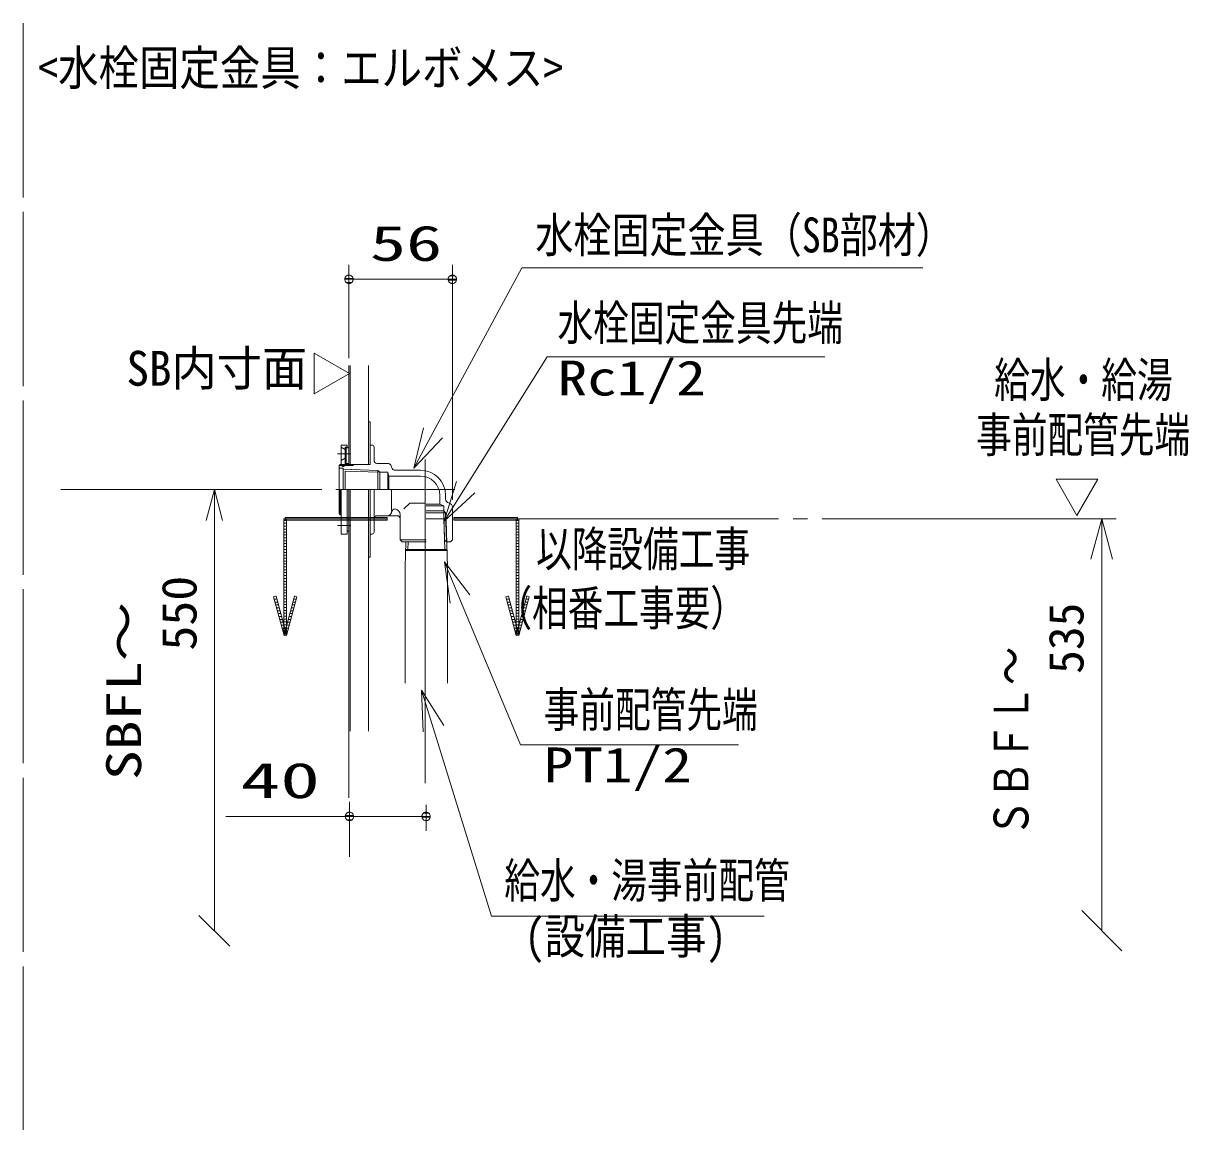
# Model space of a CAD drawing. Units: millimetres on the paper. Extents: x -305 to 305, y -152 to 152.
# Drawn here: x -158.1 to -77.8, y -37.8 to 38.4 of the extents above; entities that cross this region are included whole.
import ezdxf
from ezdxf.enums import TextEntityAlignment as Align

# ---------------------------------------------------------------- set-up
doc = ezdxf.new("R2010")
doc.units = ezdxf.units.MM
doc.linetypes.add('LONG_CHAIN', pattern=[21, 18, -1, 1, -1])
doc.linetypes.add('LONG_DASHED2', pattern=[13, 12, -1])
doc.layers.add('0-1_RV', color=7, linetype='Continuous', lineweight=9)
doc.layers.add('0-2_0', color=7, linetype='Continuous', lineweight=9)
doc.styles.add('ＭＳ ゴシック', font='')
doc.styles.get('ＭＳ ゴシック').set_extended_font_data('MS Gothic')

# ---------------------------------------------------------------- blocks, each defined once
blk = doc.blocks.new('_DOTSMALL')
at = {"layer": '0-2_0'}
for p, q in [((0.0746, 0.1), (-0.0746, 0.1)), ((0.1223, -0.0248), (-0.1223, -0.0248))]:
    blk.add_line(p, q, dxfattribs=at)
for points in [[(0.125, 0), (0.124, 0.0157), (0.1211, 0.0311), (0.1162, 0.046), (0.1095, 0.0602), (0.1011, 0.0735), (0.0911, 0.0856), (0.0797, 0.0963), (0.067, 0.1055), (0.0532, 0.1131), (0.0386, 0.1189), (0.0234, 0.1228), (0.0078, 0.1248), (-0.0078, 0.1248), (-0.0234, 0.1228), (-0.0386, 0.1189), (-0.0532, 0.1131), (-0.067, 0.1055), (-0.0797, 0.0963), (-0.0911, 0.0856), (-0.1011, 0.0735), (-0.1095, 0.0602), (-0.1162, 0.046), (-0.1211, 0.0311), (-0.124, 0.0157), (-0.125, 0), (0, 0)], [(-0.125, 0), (-0.124, -0.0157), (-0.1211, -0.0311), (-0.1162, -0.046), (-0.1095, -0.0602), (-0.1011, -0.0735), (-0.0911, -0.0856), (-0.0797, -0.0963), (-0.067, -0.1055), (-0.0532, -0.1131), (-0.0386, -0.1189), (-0.0234, -0.1228), (-0.0078, -0.1248), (0.0078, -0.1248), (0.0234, -0.1228), (0.0386, -0.1189), (0.0532, -0.1131), (0.067, -0.1055), (0.0797, -0.0963), (0.0911, -0.0856), (0.1011, -0.0735), (0.1095, -0.0602), (0.1162, -0.046), (0.1211, -0.0311), (0.124, -0.0157), (0.125, 0), (0, 0)]]:
    blk.add_lwpolyline(points, close=True, dxfattribs=at)
blk = doc.blocks.new('_OBLIQUE')
at = {"layer": '0-2_0'}
blk.add_line((-0.5, -0.5), (0.5, 0.5), dxfattribs=at)
blk = doc.blocks.new('_OPEN30')
at = {"layer": '0-2_0'}
blk.add_line((0, 0), (-1, 0), dxfattribs=at)
blk.add_lwpolyline([(-1, 0.2679), (0, 0), (-1, -0.2679)], dxfattribs=at)
blk = doc.blocks.new('TRI')
at = {"layer": '0-2_0'}
blk.add_lwpolyline([(0.5, 0.866), (0, 0), (1, 0)], close=True, dxfattribs=at)

msp = doc.modelspace()

# ---------------------------------------------------------------- linework, layer by layer
at = {"layer": '0-1_RV', "linetype": 'LONG_DASHED2'}
msp.add_line((-158.119, 38.405), (-158.119, -37.845), dxfattribs=at)
at = {"layer": '0-1_RV'}
for p, q in [((-135.663, 15.331), (-135.663, 21.767)), ((-128.53, 5.572), (-128.53, 21.767)), ((-135.663, 20.767), (-128.53, 20.767)), ((-135.663, 14.831), (-135.663, 8.005)), ((-135.57, 14.831), (-135.57, 8.005)), ((-134.303, 14.831), (-134.303, 8.005)), ((-134.303, 10.939), (-134.196, 10.939)), ((-134.196, 10.939), (-134.196, 8.005)), ((-136.196, 9.339), (-136.196, 8.005)), ((-136.196, 9.339), (-135.796, 9.339)), ((-135.93, 9.039), (-136.196, 9.205)), ((-135.93, 9.205), (-135.93, 8.005)), ((-135.93, 9.205), (-135.796, 9.205)), ((-135.93, 9.139), (-135.663, 9.139)), ((-135.863, 9.139), (-135.863, 8.072)), ((-135.796, 9.339), (-135.796, 9.205)), ((-134.196, 9.339), (-134.063, 9.339)), ((-133.93, 9.205), (-133.93, 8.272)), ((-135.93, 8.439), (-136.196, 8.272)), ((-135.93, 8.072), (-135.663, 8.072)), ((-133.73, 8.072), (-132.996, 8.072)), ((-136.343, 7.739), (-136.063, 7.739)), ((-136.33, 7.933), (-136.257, 8.005)), ((-136.33, 7.933), (-135.396, 7.933)), ((-136.33, 7.933), (-136.33, 4.611)), ((-136.257, 8.005), (-134.196, 8.005)), ((-136.196, 8.005), (-136.13, 7.872)), ((-136.13, 7.872), (-135.996, 7.872)), ((-136.063, 7.739), (-136.063, 6.272)), ((-136.063, 7.669), (-133.663, 7.594)), ((-135.996, 7.872), (-135.93, 8.005)), ((-135.93, 7.536), (-133.53, 7.461)), ((-135.93, 7.536), (-135.93, 6.272)), ((-135.396, 7.933), (-135.324, 8.005)), ((-133.663, 7.594), (-133.53, 7.461)), ((-133.663, 7.594), (-133.663, 6.268)), ((-133.53, 7.461), (-132.978, 7.461)), ((-133.53, 7.461), (-133.53, 6.268)), ((-132.978, 7.461), (-132.901, 7.205)), ((-132.978, 7.461), (-132.978, 6.272)), ((-132.738, 7.871), (-132.721, 7.806)), ((-132.463, 7.605), (-130.73, 7.605)), ((-132.901, 7.205), (-132.901, 6.272)), ((-132.901, 7.205), (-130.73, 7.205)), ((-136.257, 6.272), (-136.257, 4.539)), ((-136.196, 6.272), (-136.196, 3.205)), ((-135.796, 6.272), (-135.796, 3.205)), ((-135.663, 6.272), (-135.663, -10.39)), ((-135.57, 6.272), (-135.57, -10.39)), ((-134.303, 6.272), (-134.303, -10.39)), ((-134.196, 6.272), (-134.196, 1.605)), ((-133.93, 6.272), (-133.93, 3.339)), ((-132.73, 6.272), (-132.73, 4.839)), ((-129.396, 5.872), (-129.396, 5.272)), ((-128.996, 5.872), (-128.996, 5.605)), ((-131.87, 4.939), (-131.47, 5.339)), ((-131.47, 5.339), (-130.403, 5.339)), ((-130.33, 5.272), (-129.396, 5.272)), ((-130.33, 5.139), (-129.128, 5.139)), ((-129.128, 5.139), (-129.396, 5.272)), ((-129.128, 5.139), (-129.128, 4.805)), ((-128.795, 5.347), (-128.731, 5.33)), ((-128.53, 5.072), (-128.53, 2.805)), ((-144.945, -24.135), (-144.945, 4.151)), ((-139.964, 4.145), (-140.144, 4.145)), ((-133.037, 4.255), (-140.054, 4.255)), ((-133.037, 4.255), (-140.054, 4.255)), ((-136.33, 4.611), (-136.257, 4.539)), ((-136.223, 4.611), (-136.33, 4.611)), ((-136.257, 4.539), (-136.223, 4.539)), ((-133.73, 4.472), (-132.33, 4.472)), ((-132.738, 4.673), (-132.721, 4.738)), ((-132.13, 4.539), (-132.13, 2.805)), ((-130.33, 4.805), (-129.128, 4.805)), ((-130.33, 4.672), (-128.995, 4.672)), ((-130.33, 4.245), (-129.121, 4.245)), ((-129.066, 2.805), (-129.128, 4.805)), ((-129.128, 4.805), (-128.995, 4.672)), ((-128.964, 4.154), (-129.121, 4.245)), ((-129.056, 2.152), (-129.121, 4.245)), ((-128.933, 2.672), (-128.995, 4.672)), ((-128.863, 0.92), (-128.964, 4.154)), ((-124.034, 4.255), (-128.419, 4.255)), ((-124.034, 4.255), (-128.419, 4.255)), ((-123.944, 4.145), (-124.124, 4.145)), ((-99.099, 4.245), (-82.747, 4.245)), ((-139.964, 3.945), (-140.144, 3.945)), ((-139.964, 3.745), (-140.144, 3.745)), ((-139.964, 3.545), (-140.144, 3.545)), ((-139.964, 3.345), (-140.144, 3.345)), ((-135.796, 3.405), (-135.663, 3.405)), ((-123.944, 3.945), (-124.124, 3.945)), ((-123.944, 3.745), (-124.124, 3.745)), ((-123.944, 3.545), (-124.124, 3.545)), ((-123.944, 3.345), (-124.124, 3.345)), ((-139.964, 3.145), (-140.144, 3.145)), ((-139.964, 2.945), (-140.144, 2.945)), ((-139.964, 2.745), (-140.144, 2.745)), ((-139.964, 2.545), (-140.144, 2.545)), ((-136.196, 3.205), (-135.796, 3.205)), ((-134.196, 3.205), (-134.063, 3.205)), ((-132.13, 2.805), (-130.33, 2.805)), ((-132.13, 2.805), (-131.996, 2.672)), ((-131.996, 2.672), (-130.33, 2.672)), ((-131.796, 0.92), (-131.742, 2.672)), ((-131.603, 2.152), (-131.587, 2.672)), ((-128.933, 2.672), (-129.066, 2.805)), ((-128.933, 2.672), (-128.663, 2.672)), ((-128.53, 2.805), (-128.663, 2.672)), ((-123.944, 3.145), (-124.124, 3.145)), ((-123.944, 2.945), (-124.124, 2.945)), ((-123.944, 2.745), (-124.124, 2.745)), ((-123.944, 2.545), (-124.124, 2.545)), ((-139.964, 2.345), (-140.144, 2.345)), ((-139.964, 2.145), (-140.144, 2.145)), ((-139.964, 1.945), (-140.144, 1.945)), ((-139.964, 1.745), (-140.144, 1.745)), ((-131.761, 2.061), (-128.898, 2.061)), ((-131.758, 2.152), (-128.901, 2.152)), ((-131.756, 2.064), (-131.603, 2.152)), ((-128.904, 2.064), (-129.061, 2.155)), ((-123.944, 2.345), (-124.124, 2.345)), ((-123.944, 2.145), (-124.124, 2.145)), ((-123.944, 1.945), (-124.124, 1.945)), ((-123.944, 1.745), (-124.124, 1.745)), ((-139.964, 1.545), (-140.144, 1.545)), ((-139.964, 1.345), (-140.144, 1.345)), ((-139.964, 1.145), (-140.144, 1.145)), ((-139.964, 0.945), (-140.144, 0.945)), ((-134.303, 1.605), (-134.196, 1.605)), ((-131.796, -7.061), (-131.796, 0.92)), ((-128.863, -7.061), (-128.863, 0.92)), ((-123.944, 1.545), (-124.124, 1.545)), ((-123.944, 1.345), (-124.124, 1.345)), ((-123.944, 1.145), (-124.124, 1.145)), ((-123.944, 0.945), (-124.124, 0.945)), ((-83.747, 1.475), (-83.747, -24.135)), ((-139.964, 0.745), (-140.144, 0.745)), ((-139.964, 0.545), (-140.144, 0.545)), ((-139.964, 0.345), (-140.144, 0.345)), ((-139.964, 0.145), (-140.144, 0.145)), ((-123.944, 0.745), (-124.124, 0.745)), ((-123.944, 0.545), (-124.124, 0.545)), ((-123.944, 0.345), (-124.124, 0.345)), ((-123.944, 0.145), (-124.124, 0.145)), ((-139.964, -0.055), (-140.144, -0.055)), ((-139.964, -0.255), (-140.144, -0.255)), ((-139.964, -0.455), (-140.144, -0.455)), ((-139.964, -0.655), (-140.144, -0.655)), ((-123.944, -0.055), (-124.124, -0.055)), ((-123.944, -0.255), (-124.124, -0.255)), ((-123.944, -0.455), (-124.124, -0.455)), ((-123.944, -0.655), (-124.124, -0.655)), ((-140.625, -1.278), (-140.811, -1.278)), ((-140.571, -1.478), (-140.757, -1.478)), ((-140.678, -1.078), (-140.731, -1.078)), ((-140.678, -1.078), (-140.731, -1.078)), ((-139.964, -0.855), (-140.144, -0.855)), ((-139.964, -1.055), (-140.144, -1.055)), ((-139.964, -1.255), (-140.144, -1.255)), ((-139.964, -1.455), (-140.144, -1.455)), ((-139.351, -1.478), (-139.537, -1.478)), ((-139.297, -1.278), (-139.484, -1.278)), ((-139.377, -1.078), (-139.43, -1.078)), ((-139.377, -1.078), (-139.43, -1.078)), ((-124.604, -1.278), (-124.791, -1.278)), ((-124.551, -1.478), (-124.737, -1.478)), ((-124.658, -1.078), (-124.711, -1.078)), ((-124.658, -1.078), (-124.711, -1.078)), ((-123.944, -0.855), (-124.124, -0.855)), ((-123.944, -1.055), (-124.124, -1.055)), ((-123.944, -1.255), (-124.124, -1.255)), ((-123.944, -1.455), (-124.124, -1.455)), ((-123.331, -1.478), (-123.517, -1.478)), ((-123.277, -1.278), (-123.463, -1.278)), ((-123.357, -1.078), (-123.41, -1.078)), ((-123.357, -1.078), (-123.41, -1.078)), ((-140.517, -1.678), (-140.704, -1.678)), ((-140.464, -1.878), (-140.65, -1.878)), ((-140.41, -2.078), (-140.597, -2.078)), ((-140.357, -2.278), (-140.543, -2.278)), ((-139.964, -1.655), (-140.144, -1.655)), ((-139.964, -1.855), (-140.144, -1.855)), ((-139.964, -2.055), (-140.144, -2.055)), ((-139.964, -2.255), (-140.144, -2.255)), ((-139.565, -2.278), (-139.752, -2.278)), ((-139.512, -2.078), (-139.698, -2.078)), ((-139.458, -1.878), (-139.644, -1.878)), ((-139.404, -1.678), (-139.591, -1.678)), ((-124.497, -1.678), (-124.683, -1.678)), ((-124.443, -1.878), (-124.63, -1.878)), ((-124.39, -2.078), (-124.576, -2.078)), ((-124.336, -2.278), (-124.523, -2.278)), ((-123.944, -1.655), (-124.124, -1.655)), ((-123.944, -1.855), (-124.124, -1.855)), ((-123.944, -2.055), (-124.124, -2.055)), ((-123.944, -2.255), (-124.124, -2.255)), ((-123.545, -2.278), (-123.731, -2.278)), ((-123.491, -2.078), (-123.678, -2.078)), ((-123.438, -1.878), (-123.624, -1.878)), ((-123.384, -1.678), (-123.57, -1.678)), ((-140.303, -2.478), (-140.489, -2.478)), ((-140.249, -2.678), (-140.436, -2.678)), ((-140.196, -2.878), (-140.382, -2.878)), ((-140.142, -3.078), (-140.329, -3.078)), ((-139.964, -2.455), (-140.144, -2.455)), ((-139.964, -2.655), (-140.144, -2.655)), ((-139.964, -2.855), (-140.144, -2.855)), ((-139.964, -3.055), (-140.144, -3.055)), ((-139.78, -3.078), (-139.966, -3.078)), ((-139.726, -2.878), (-139.912, -2.878)), ((-139.672, -2.678), (-139.859, -2.678)), ((-139.619, -2.478), (-139.805, -2.478)), ((-124.283, -2.478), (-124.469, -2.478)), ((-124.229, -2.678), (-124.415, -2.678)), ((-124.175, -2.878), (-124.362, -2.878)), ((-124.122, -3.078), (-124.308, -3.078)), ((-123.944, -2.455), (-124.124, -2.455)), ((-123.944, -2.655), (-124.124, -2.655)), ((-123.944, -2.855), (-124.124, -2.855)), ((-123.944, -3.055), (-124.124, -3.055)), ((-123.759, -3.078), (-123.946, -3.078)), ((-123.706, -2.878), (-123.892, -2.878)), ((-123.652, -2.678), (-123.838, -2.678)), ((-123.598, -2.478), (-123.785, -2.478)), ((-140.089, -3.278), (-140.275, -3.278)), ((-140.035, -3.478), (-140.221, -3.478)), ((-139.981, -3.678), (-140.168, -3.678)), ((-139.964, -3.255), (-140.144, -3.255)), ((-139.964, -3.455), (-140.144, -3.455)), ((-139.964, -3.655), (-140.144, -3.655)), ((-139.94, -3.678), (-140.127, -3.678)), ((-139.887, -3.478), (-140.073, -3.478)), ((-139.833, -3.278), (-140.02, -3.278)), ((-124.068, -3.278), (-124.255, -3.278)), ((-124.015, -3.478), (-124.201, -3.478)), ((-123.961, -3.678), (-124.147, -3.678)), ((-123.944, -3.255), (-124.124, -3.255)), ((-123.944, -3.455), (-124.124, -3.455)), ((-123.944, -3.655), (-124.124, -3.655)), ((-123.92, -3.678), (-124.106, -3.678)), ((-123.866, -3.478), (-124.053, -3.478)), ((-123.813, -3.278), (-123.999, -3.278)), ((-135.63, -19.038), (-135.63, -15.258)), ((-130.343, -15.464), (-130.343, -17.258)), ((-135.63, -16.258), (-144.141, -16.258)), ((-130.343, -16.258), (-135.63, -16.258)), ((-133.31, -16.258), (-130.99, -16.258))]:
    msp.add_line(p, q, dxfattribs=at)
at = {"layer": '0-1_RV', "linetype": 'LONG_CHAIN'}
for p, q in [((-136.463, 8.739), (-135.53, 8.739)), ((-130.403, 8.355), (-130.403, 0.299)), ((-130.403, 8.355), (-130.403, 0.299)), ((-155.521, 6.272), (-134.076, 6.272)), ((-136.563, 6.272), (-128.369, 6.272)), ((-136.563, 6.272), (-128.369, 6.272)), ((-130.403, 4.033), (-130.403, -14.964)), ((-124.034, 4.245), (-95.527, 4.245)), ((-136.463, 3.805), (-135.53, 3.805)), ((-135.663, -10.39), (-135.663, -14.964))]:
    msp.add_line(p, q, dxfattribs=at)
at = {"layer": '0-1_RV'}
for points in [[(-96.084, 21.549), (-123.733, 21.549), (-129.87, 10.182)], [(-102.835, 15.429), (-122.001, 15.429), (-127.619, 6.445)], [(-108.797, -11.321), (-123.835, -11.321), (-128.006, -1.278)], [(-107.03, -23.119), (-125.839, -23.119), (-129.836, -10.209)]]:
    msp.add_lwpolyline(points, dxfattribs=at)
for points in [[(-140.144, 4.245), (-140.144, -3.755), (-139.964, -3.755), (-139.964, 4.245)], [(-140.054, 4.155), (-133.037, 4.155), (-133.037, 4.335), (-140.054, 4.335)], [(-128.419, 4.155), (-124.034, 4.155), (-124.034, 4.335), (-128.419, 4.335)], [(-124.124, 4.245), (-124.124, -3.755), (-123.944, -3.755), (-123.944, 4.245)], [(-140.856, -1.111), (-140.141, -3.778), (-139.967, -3.731), (-140.682, -1.065)], [(-139.427, -1.065), (-140.141, -3.731), (-139.967, -3.778), (-139.253, -1.111)], [(-124.835, -1.111), (-124.121, -3.778), (-123.947, -3.731), (-124.661, -1.065)], [(-123.406, -1.065), (-124.121, -3.731), (-123.947, -3.778), (-123.232, -1.111)]]:
    msp.add_lwpolyline(points, close=True, dxfattribs=at)
for centre, radius, start, end in [((-134.063, 9.205), 0.133, 0, 90), ((-134.063, 9.205), 0.133, 0, 90), ((-133.73, 8.272), 0.2, 179.99996, 270), ((-133.73, 8.272), 0.2, 179.99996, 270), ((-132.996, 7.805), 0.267, 14.25003, 89.99998), ((-132.463, 7.872), 0.267, 194.25005, 270.00002), ((-132.463, 7.872), 0.267, 194.25005, 270.00002), ((-130.73, 5.872), 1.733, 0, 89.99998), ((-130.73, 5.872), 1.333, 0, 89.99998), ((-132.463, 4.672), 0.267, 96.45021, 165.74995), ((-132.463, 4.672), 0.267, 96.45021, 165.74995), ((-132.53, 4.539), 0.4, 0, 84.73436), ((-128.73, 5.605), 0.267, 179.99996, 255.74993), ((-128.73, 5.605), 0.267, 179.99996, 255.74993), ((-128.796, 5.072), 0.267, 0, 75.74997), ((-128.796, 5.072), 0.267, 0, 75.74997), ((-133.73, 4.272), 0.2, 90, 180.00003), ((-133.73, 4.272), 0.2, 90, 180.00003), ((-132.996, 4.739), 0.267, 270.00002, 345.74997), ((-132.996, 4.739), 0.267, 270.00002, 345.74997), ((-132.33, 4.272), 0.2, 0, 90), ((-132.33, 4.272), 0.2, 0, 90), ((-134.063, 3.339), 0.133, 270, 0), ((-134.063, 3.339), 0.133, 270, 0)]:
    msp.add_arc(centre, radius, start, end, dxfattribs=at)

# ---------------------------------------------------------------- block references
for name, p, xscale, yscale, rotation in [('_DOTSMALL', (-135.663, 20.767), 2.32, 2.32, 180), ('TRI', (-135.63, 14.276), 2.804079, 2.804079, 150), ('_OPEN30', (-131.186, 7.744), 2.77, 2.77, 241.6373), ('TRI', (-85.455, 4.486), 2.88, 2.88, 60), ('_OPEN30', (-129.088, 4.096), 2.77, 2.77, 237.98092), ('_OPEN30', (-144.945, 6.272), 2.121326, 2.121326, 90), ('_OPEN30', (-83.747, 4.245), 2.77, 2.77, 90), ('_OPEN30', (-129.068, 1.28), 2.77, 2.77, 112.5507), ('_OPEN30', (-130.655, -7.563), 2.77, 2.77, 107.1996), ('_DOTSMALL', (-135.63, -16.258), 2.32, 2.32, 180), ('_OBLIQUE', (-144.945, -24.135), 2.121326, 2.121326, 270), ('_OBLIQUE', (-83.747, -24.135), 2.77, 2.77, 270)]:
    msp.add_blockref(name, p, dxfattribs=dict(at, xscale=xscale, yscale=yscale, rotation=rotation))
at = {"layer": '0-1_RV', "xscale": 2.32, "yscale": 2.32}
for p in [(-128.53, 20.767), (-130.343, -16.258)]:
    msp.add_blockref('_DOTSMALL', p, dxfattribs=at)

# ---------------------------------------------------------------- texts
at = {"layer": '0-1_RV', "style": 'ＭＳ ゴシック'}
for s, height, width, p in [('<水栓固定金具：エルボメス>', 2.405, 0.85, (-157.109, 33.417)), ('\u3000水栓固定金具（SB部材）', 2.405, 0.8, (-125.431, 21.895)), ('56', 2.441, 1.5, (-134.213, 21.297)), ('水栓固定金具先端', 2.405, 0.75, (-121.276, 15.839)), ('SB内寸面', 2.405, 0.95, (-151.005, 12.705)), ('Rc1/2', 2.405, 1.25, (-121.276, 12.036)), ('給水・給湯', 2.405, 0.75, (-91.164, 11.913)), ('事前配管先端', 2.405, 0.75, (-92.413, 8.122)), ('以降設備工事', 2.405, 0.75, (-122.759, 0.253)), ('（相番工事要）', 2.405, 0.75, (-125.498, -3.819)), ('事前配管先端', 2.405, 0.75, (-122.234, -10.822)), ('PT1/2', 2.405, 1.25, (-122.234, -14.628)), ('40', 2.441, 1.65, (-143.141, -15.728)), ('給水・湯事前配管', 2.405, 0.75, (-124.949, -22.59)), (' (設備工事)', 2.405, 0.85, (-124.949, -26.442))]:
    msp.add_text(s, height=height, dxfattribs=dict(at, width=width)).set_placement(p, align=Align.BOTTOM_LEFT)
for s, width, p in [('\u3000\u3000\u3000550', 1.05, (-145.451, -15.158)), ('SBFL～', 1.25, (-149.275, -13.744)), ('ＳＢＦＬ～', 0.8, (-88.08, -17.688))]:
    msp.add_text(s, height=2.405, rotation=90, dxfattribs=dict(at, width=width)).set_placement(p, align=Align.BOTTOM_LEFT)
msp.add_text('\u3000\u3000\u3000\u3000535', height=2.405, rotation=90, dxfattribs=at).set_placement((-84.284, -19.552), align=Align.BOTTOM_LEFT)

doc.saveas('drawing.dxf')
